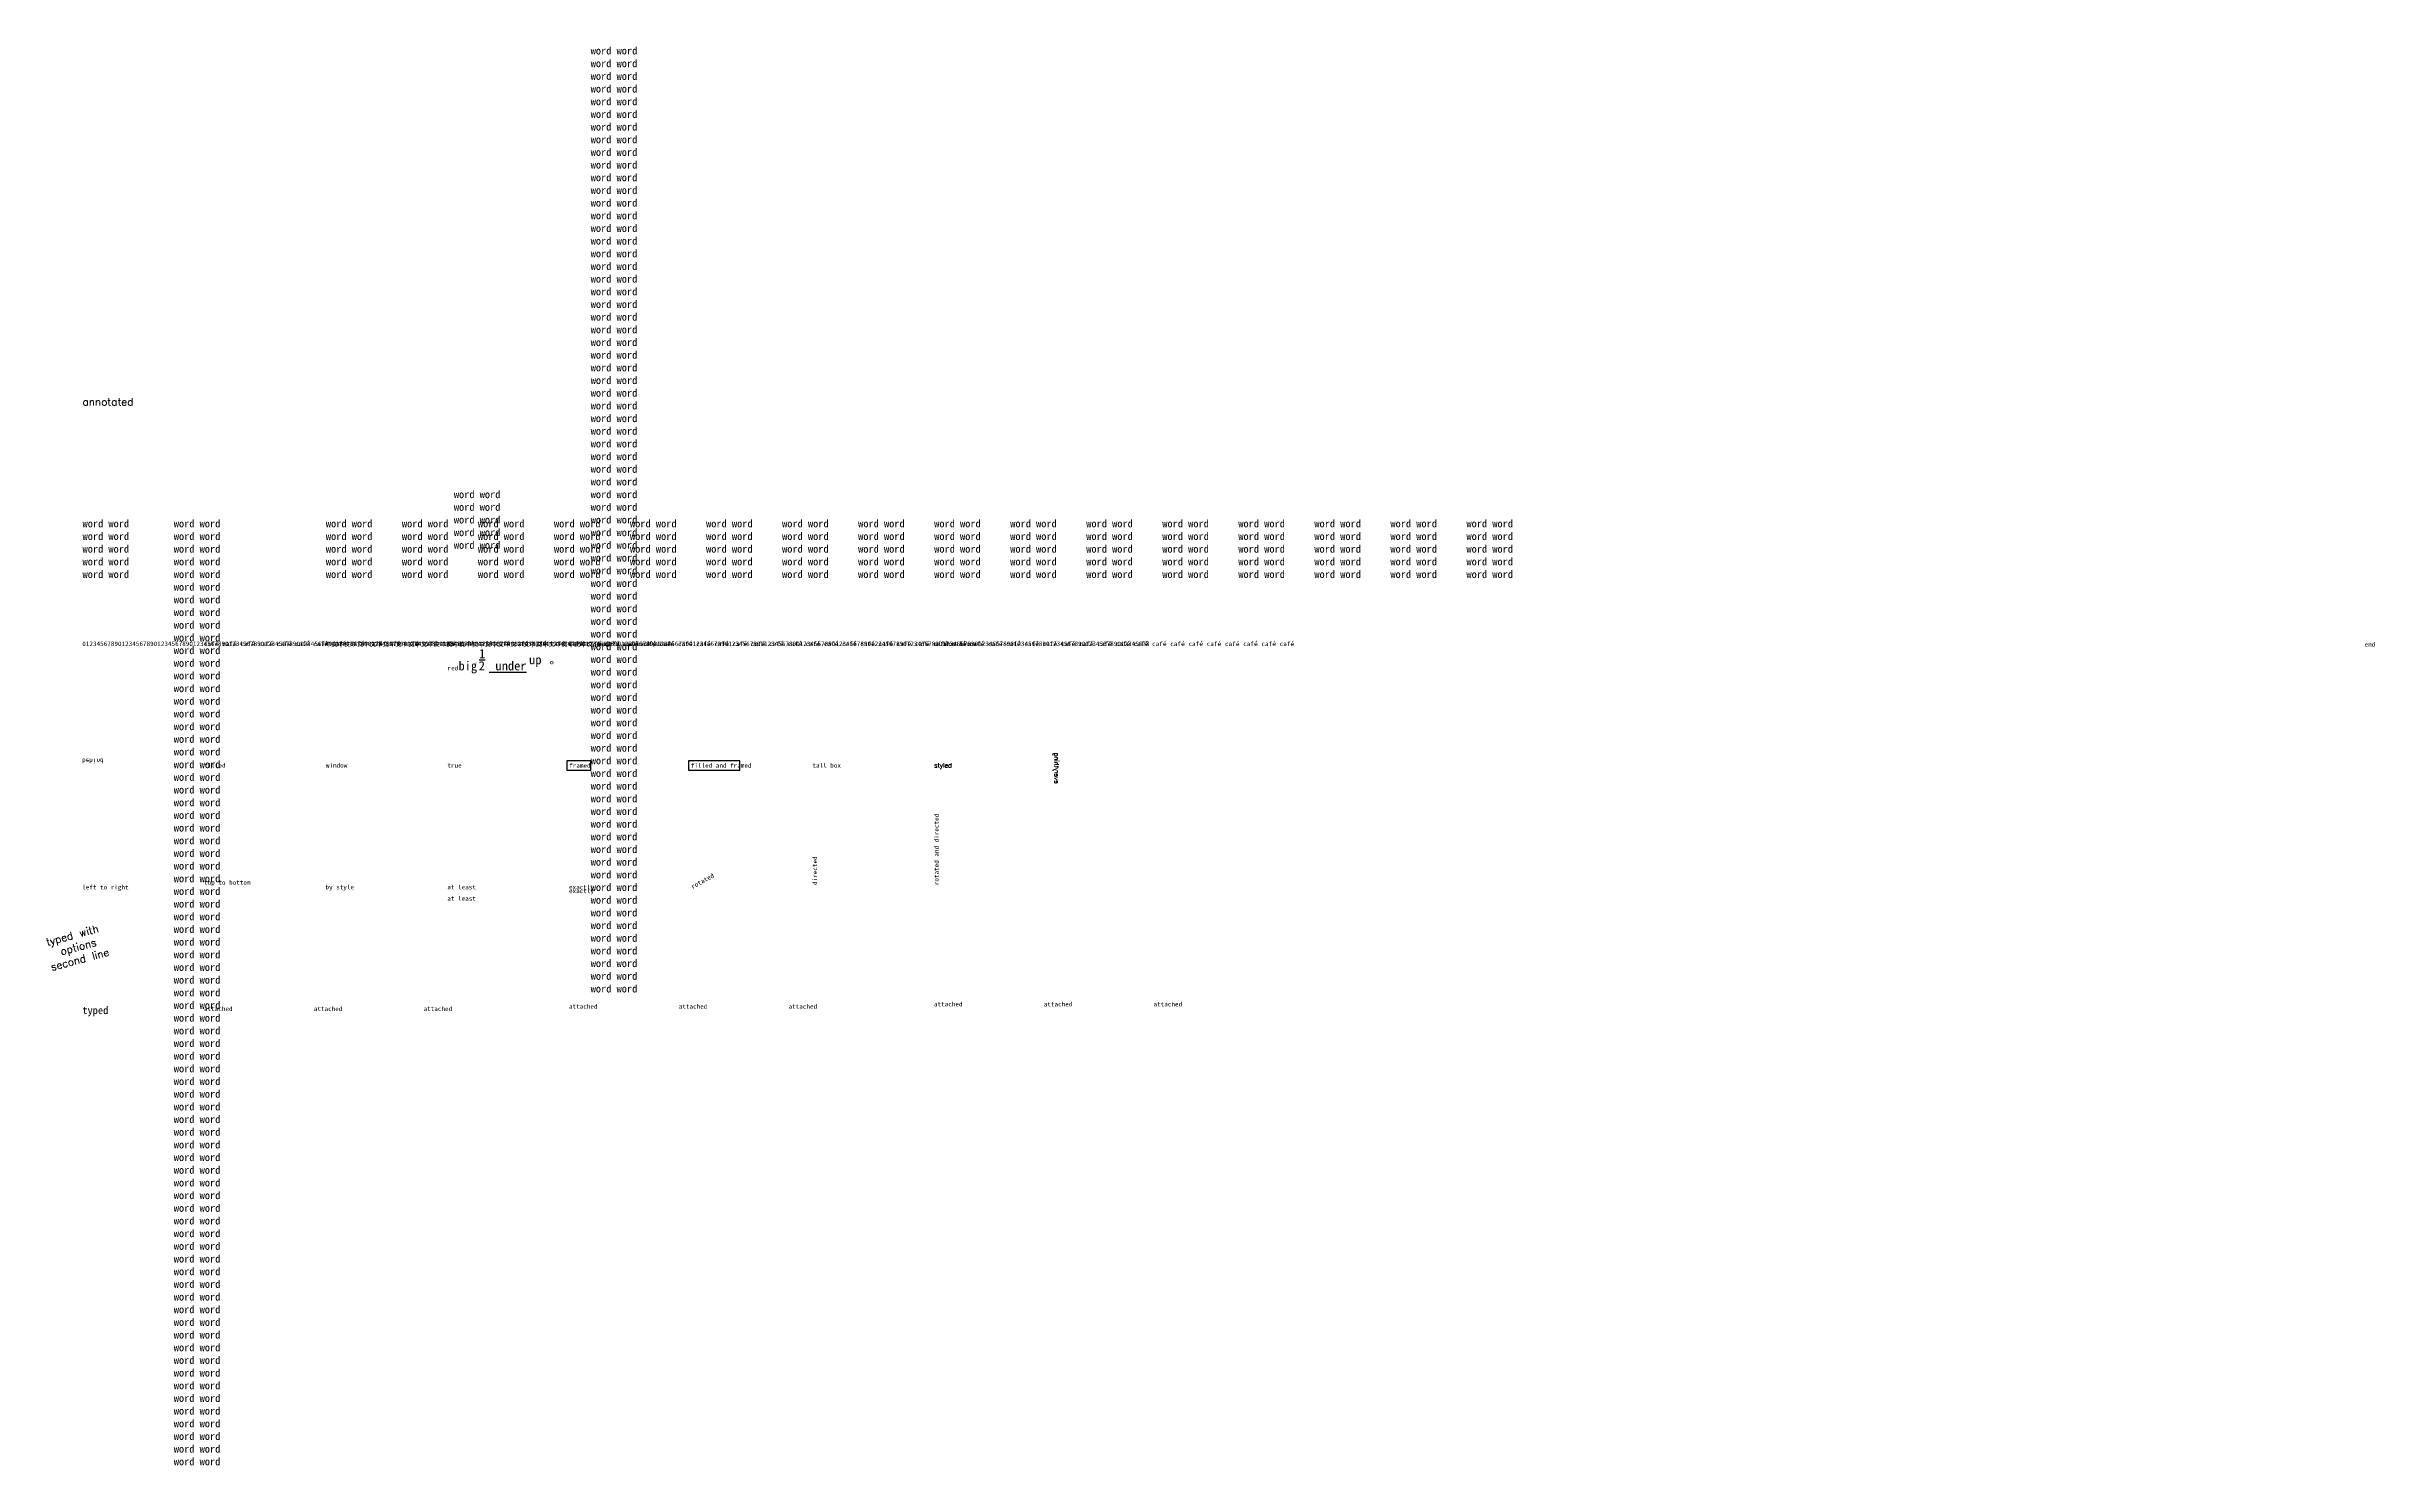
# Model space of a CAD drawing. Extents: x -12 to 753, y -151 to 316.
import ezdxf

# ---------------------------------------------------------------- set-up
doc = ezdxf.new("R2010")
doc.units = 0
doc.layers.get('0').update_dxf_attribs({"linetype": 'CONTINUOUS'})
doc.layers.add('NOTES', color=3, linetype='CONTINUOUS')
doc.styles.add('MtXpl_Arial', font='txt')
doc.styles.add('MtXpl_Arial_Unicode_', font='txt')
doc.styles.add('SMALL', font='txt.shx', dxfattribs={"height": 2.5})
doc.styles.add('TALL', font='txt.shx')

# ---------------------------------------------------------------- blocks, each defined once
blk = doc.blocks.new('*U2')
blk.add_text('typed', height=2.5).set_placement((-0.06, -2.5))
blk = doc.blocks.new('*U3')
at = {"style": 'TALL'}
for s, p in [('typed with', (-11.62, 19.91)), ('second line', (-10.07, 11.69)), ('options', (-6.92, 16.85))]:
    blk.add_text(s, height=2.5, rotation=15, dxfattribs=at).set_placement(p)
blk = doc.blocks.new('*U4')
blk.add_text('attached', height=1.5).set_placement((39.92, -1.5))
blk = doc.blocks.new('*U5')
blk.add_text('attached', height=1.5).set_placement((76.02, -1.5))
blk = doc.blocks.new('*U6')
blk.add_text('attached', height=1.5).set_placement((112.11, -1.5))
blk = doc.blocks.new('*U7')
blk.add_text('attached', height=1.5).set_placement((159.92, -0.74))
blk = doc.blocks.new('*U8')
blk.add_text('attached', height=1.5).set_placement((196.02, -0.74))
blk = doc.blocks.new('*U9')
blk.add_text('attached', height=1.5).set_placement((232.11, -0.74))
blk = doc.blocks.new('*U10')
blk.add_text('attached', height=1.5).set_placement((279.92, 0.02))
blk = doc.blocks.new('*U11')
blk.add_text('attached', height=1.5).set_placement((316.02, 0.02))
blk = doc.blocks.new('*U12')
blk.add_text('attached', height=1.5).set_placement((352.11, 0.02))
blk = doc.blocks.new('*U13')
blk.add_text('left to right', height=1.5).set_placement((-0.13, 38.47))
blk = doc.blocks.new('*U14')
blk.add_text('top to bottom', height=1.5).set_placement((39.96, 40))
blk = doc.blocks.new('*U15')
blk.add_text('by style', height=1.5).set_placement((79.86, 38.5))
blk = doc.blocks.new('*U16')
for p in [(119.92, 38.5), (119.92, 34.75)]:
    blk.add_text('at least', height=1.5).set_placement(p)
blk = doc.blocks.new('*U17')
for p in [(159.92, 38.5), (159.92, 37.25)]:
    blk.add_text('exactly', height=1.5).set_placement(p)
blk = doc.blocks.new('*U18')
blk.add_text('rotated', height=1.5, rotation=28.64789).set_placement((200.6, 38.62))
blk = doc.blocks.new('*U19')
blk.add_text('directed', height=1.5, rotation=90).set_placement((241.5, 39.93))
blk = doc.blocks.new('*U20')
blk.add_text('rotated and directed', height=1.5, rotation=90).set_placement((281.5, 39.86))
blk = doc.blocks.new('*U21')
at = {"extrusion": (0, 0, -1)}
blk.add_text('behind', height=1.5, rotation=180, dxfattribs=at).set_placement((0.14, 81.5))
blk = doc.blocks.new('*U22')
blk.add_text('filled', height=1.5).set_placement((39.98, 78.47))
blk = doc.blocks.new('*U23')
blk.add_text('window', height=1.5).set_placement((79.99, 78.5))
blk = doc.blocks.new('*U24')
blk.add_text('true', height=1.5).set_placement((119.96, 78.5))
blk = doc.blocks.new('*U25')
blk.add_lwpolyline([(159.25, 80.75), (159.25, 77.7), (167.1, 77.7), (167.1, 80.75)], close=True)
blk.add_text('framed', height=1.5).set_placement((159.98, 78.47))
blk = doc.blocks.new('*U26')
blk.add_lwpolyline([(199.25, 80.75), (199.25, 77.7), (216.07, 77.7), (216.07, 80.75)], close=True)
blk.add_text('filled and framed', height=1.5).set_placement((199.98, 78.47))
blk = doc.blocks.new('*U27')
blk.add_text('tall box', height=1.5).set_placement((239.96, 78.5))
blk = doc.blocks.new('*U28')
at = {"layer": 'NOTES', "color": 1, "style": 'TALL'}
blk.add_text('styled', height=1.5, dxfattribs=at).set_placement((280, 78.5))
blk = doc.blocks.new('*U29')
at = {"extrusion": (0, 0, -1), "style": 'TALL'}
blk.add_text('everything', height=1.5, rotation=90, dxfattribs=at).set_placement((-319.5, 73.25))
blk = doc.blocks.new('*U30')
blk.add_text('01234567890123456789012345678901234567890123456789012345678901234567890123456789012345678901234567890123456789012345678901234567890123456789012345678901234567890123456789012345678901234567890123456789012345678901234567890123456789012345678901234567890123456789012345678901234567890123456789012345678', height=1.5).set_placement((-0.09, 118.49))
blk = doc.blocks.new('*U31')
blk.add_text('café café café café café café café café café café café café café café café café café café café café café café café café café café café café café café café café café café café café café café café café café café café café café café café café café café café café café café café café café café café café', height=1.5).set_placement((39.92, 118.47))
blk = doc.blocks.new('*U32')
at = {"style": 'MtXpl_Arial_Unicode_'}
blk.add_text('中文中文中文中文中文中文中文中文中文中文中文中文中文中文中文中文中文中文中文中文中文\\U+4E', height=1.5, dxfattribs=at).set_placement((79.73, 118.27))
blk.add_text('end', height=1.5).set_placement((750.29, 118.27))
blk = doc.blocks.new('*U33')
at = {"color": 1}
blk.add_line((130.37, 113.99), (132.36, 113.99), dxfattribs=at)
at = {"style": 'MtXpl_Arial'}
blk.add_text('bold', height=1.5, dxfattribs=at).set_placement((119.86, 118.5))
at = {"color": 1}
for s, height, p in [('1', 3, (130.35, 114.49)), ('red ', 1.5, (120, 110.48)), ('big ', 3, (123.61, 110.48)), ('2', 3, (130.25, 110.48)), ('%%U under', 3, (133.72, 110.48)), ('up', 3, (146.83, 112.49)), (' °', 3, (151.49, 110.48))]:
    blk.add_text(s, height=height, dxfattribs=at).set_placement(p)
blk = doc.blocks.new('*U34')
blk.add_text('caret ^  and ^ J and back\\slash', height=1.5).set_placement((159.92, 118.47))
blk = doc.blocks.new('*U35')
blk.add_text('window alone', height=1.5).set_placement((279.99, 118.5))
blk = doc.blocks.new('*U37')
for p in [(-0.01, 157.5), (-0.01, 153.33), (-0.01, 149.17), (-0.01, 145), (-0.01, 140.83)]:
    blk.add_text('word word', height=2.5).set_placement(p)
blk = doc.blocks.new('*U38')
for p in [(79.99, 157.5), (79.99, 153.33), (79.99, 149.17), (79.99, 145), (79.99, 140.83)]:
    blk.add_text('word word', height=2.5).set_placement(p)
blk = doc.blocks.new('*U39')
for p in [(122.07, 167.1), (122.07, 162.94), (122.07, 158.77), (122.07, 154.6), (122.07, 150.44)]:
    blk.add_text('word word', height=2.5).set_placement(p)
blk = doc.blocks.new('*U40')
at = {"style": 'SMALL'}
blk.add_text('annotated', height=2.5, dxfattribs=at).set_placement((0, 197.5))
blk = doc.blocks.new('*U42')
for p in [(29.99, 157.5), (29.99, 153.33), (29.99, 149.17), (29.99, 145), (29.99, 140.83), (29.99, 136.67), (29.99, 132.5), (29.99, 128.33), (29.99, 124.17), (29.99, 120), (29.99, 115.83), (29.99, 111.67), (29.99, 107.5), (29.99, 103.33), (29.99, 99.17), (29.99, 95), (29.99, 90.83), (29.99, 86.67), (29.99, 82.5), (29.99, 78.33), (29.99, 74.17), (29.99, 70), (29.99, 65.83), (29.99, 61.67), (29.99, 57.5), (29.99, 53.33), (29.99, 49.17), (29.99, 45), (29.99, 40.83), (29.99, 36.67), (29.99, 32.5), (29.99, 28.33), (29.99, 24.17), (29.99, 20), (29.99, 15.83), (29.99, 11.67), (29.99, 7.5), (29.99, 3.33), (29.99, -0.83), (29.99, -5), (29.99, -9.17), (29.99, -13.33), (29.99, -17.5), (29.99, -21.67), (29.99, -25.83), (29.99, -30), (29.99, -34.17), (29.99, -38.33), (29.99, -42.5), (29.99, -46.67), (29.99, -50.83), (29.99, -55), (29.99, -59.17), (29.99, -63.33), (29.99, -67.5), (29.99, -71.67), (29.99, -75.83), (29.99, -80), (29.99, -84.17), (29.99, -88.33), (29.99, -92.5), (29.99, -96.67), (29.99, -100.83), (29.99, -105), (29.99, -109.17), (29.99, -113.33), (29.99, -117.5), (29.99, -121.67), (29.99, -125.83), (29.99, -130), (29.99, -134.17), (29.99, -138.33), (29.99, -142.5), (29.99, -146.67), (29.99, -150.83)]:
    blk.add_text('word word', height=2.5).set_placement(p)
blk = doc.blocks.new('*U43')
for p in [(104.99, 157.5), (104.99, 153.33), (104.99, 149.17), (104.99, 145), (104.99, 140.83)]:
    blk.add_text('word word', height=2.5).set_placement(p)
blk = doc.blocks.new('*U44')
for p in [(129.99, 157.5), (129.99, 153.33), (129.99, 149.17), (129.99, 145), (129.99, 140.83)]:
    blk.add_text('word word', height=2.5).set_placement(p)
blk = doc.blocks.new('*U45')
for p in [(154.99, 157.5), (154.99, 153.33), (154.99, 149.17), (154.99, 145), (154.99, 140.83)]:
    blk.add_text('word word', height=2.5).set_placement(p)
blk = doc.blocks.new('*U46')
for p in [(179.99, 157.5), (179.99, 153.33), (179.99, 149.17), (179.99, 145), (179.99, 140.83)]:
    blk.add_text('word word', height=2.5).set_placement(p)
blk = doc.blocks.new('*U47')
for p in [(204.99, 157.5), (204.99, 153.33), (204.99, 149.17), (204.99, 145), (204.99, 140.83)]:
    blk.add_text('word word', height=2.5).set_placement(p)
blk = doc.blocks.new('*U48')
for p in [(229.99, 157.5), (229.99, 153.33), (229.99, 149.17), (229.99, 145), (229.99, 140.83)]:
    blk.add_text('word word', height=2.5).set_placement(p)
blk = doc.blocks.new('*U49')
for p in [(254.99, 157.5), (254.99, 153.33), (254.99, 149.17), (254.99, 145), (254.99, 140.83)]:
    blk.add_text('word word', height=2.5).set_placement(p)
blk = doc.blocks.new('*U50')
for p in [(279.99, 157.5), (279.99, 153.33), (279.99, 149.17), (279.99, 145), (279.99, 140.83)]:
    blk.add_text('word word', height=2.5).set_placement(p)
blk = doc.blocks.new('*U51')
for p in [(304.99, 157.5), (304.99, 153.33), (304.99, 149.17), (304.99, 145), (304.99, 140.83)]:
    blk.add_text('word word', height=2.5).set_placement(p)
blk = doc.blocks.new('*U52')
for p in [(329.99, 157.5), (329.99, 153.33), (329.99, 149.17), (329.99, 145), (329.99, 140.83)]:
    blk.add_text('word word', height=2.5).set_placement(p)
blk = doc.blocks.new('*U53')
for p in [(354.99, 157.5), (354.99, 153.33), (354.99, 149.17), (354.99, 145), (354.99, 140.83)]:
    blk.add_text('word word', height=2.5).set_placement(p)
blk = doc.blocks.new('*U54')
for p in [(379.99, 157.5), (379.99, 153.33), (379.99, 149.17), (379.99, 145), (379.99, 140.83)]:
    blk.add_text('word word', height=2.5).set_placement(p)
blk = doc.blocks.new('*U55')
for p in [(404.99, 157.5), (404.99, 153.33), (404.99, 149.17), (404.99, 145), (404.99, 140.83)]:
    blk.add_text('word word', height=2.5).set_placement(p)
blk = doc.blocks.new('*U56')
for p in [(429.99, 157.5), (429.99, 153.33), (429.99, 149.17), (429.99, 145), (429.99, 140.83)]:
    blk.add_text('word word', height=2.5).set_placement(p)
blk = doc.blocks.new('*U57')
for p in [(454.99, 157.5), (454.99, 153.33), (454.99, 149.17), (454.99, 145), (454.99, 140.83)]:
    blk.add_text('word word', height=2.5).set_placement(p)
blk = doc.blocks.new('*U58')
for p in [(167.07, 312.94), (167.07, 308.77), (167.07, 304.6), (167.07, 300.44), (167.07, 296.27), (167.07, 292.1), (167.07, 287.94), (167.07, 283.77), (167.07, 279.6), (167.07, 275.44), (167.07, 271.27), (167.07, 267.1), (167.07, 262.94), (167.07, 258.77), (167.07, 254.6), (167.07, 250.44), (167.07, 246.27), (167.07, 242.1), (167.07, 237.94), (167.07, 233.77), (167.07, 229.6), (167.07, 225.44), (167.07, 221.27), (167.07, 217.1), (167.07, 212.94), (167.07, 208.77), (167.07, 204.6), (167.07, 200.44), (167.07, 196.27), (167.07, 192.1), (167.07, 187.94), (167.07, 183.77), (167.07, 179.6), (167.07, 175.44), (167.07, 171.27), (167.07, 167.1), (167.07, 162.94), (167.07, 158.77), (167.07, 154.6), (167.07, 150.44), (167.07, 146.27), (167.07, 142.1), (167.07, 137.94), (167.07, 133.77), (167.07, 129.6), (167.07, 125.44), (167.07, 121.27), (167.07, 117.1), (167.07, 112.94), (167.07, 108.77), (167.07, 104.6), (167.07, 100.44), (167.07, 96.27), (167.07, 92.1), (167.07, 87.94), (167.07, 83.77), (167.07, 79.6), (167.07, 75.44), (167.07, 71.27), (167.07, 67.1), (167.07, 62.94), (167.07, 58.77), (167.07, 54.6), (167.07, 50.44), (167.07, 46.27), (167.07, 42.1), (167.07, 37.94), (167.07, 33.77), (167.07, 29.6), (167.07, 25.44), (167.07, 21.27), (167.07, 17.1), (167.07, 12.94), (167.07, 8.77), (167.07, 4.6)]:
    blk.add_text('word word', height=2.5).set_placement(p)

msp = doc.modelspace()

# ---------------------------------------------------------------- block references
for name in ['*U58', '*U40', '*U39', '*U37', '*U42', '*U38', '*U43', '*U44', '*U45', '*U46', '*U47', '*U48', '*U49', '*U50', '*U51', '*U52', '*U53', '*U54', '*U55', '*U56', '*U57', '*U30', '*U31', '*U32', '*U33', '*U34', '*U35', '*U21', '*U22', '*U23', '*U24', '*U25', '*U26', '*U27', '*U28', '*U29', '*U20', '*U19', '*U13', '*U14', '*U15', '*U16', '*U17', '*U18', '*U3', '*U2', '*U4', '*U5', '*U6', '*U7', '*U8', '*U9', '*U10', '*U11', '*U12']:
    msp.add_blockref(name, (0, 0))

doc.saveas('drawing.dxf')
